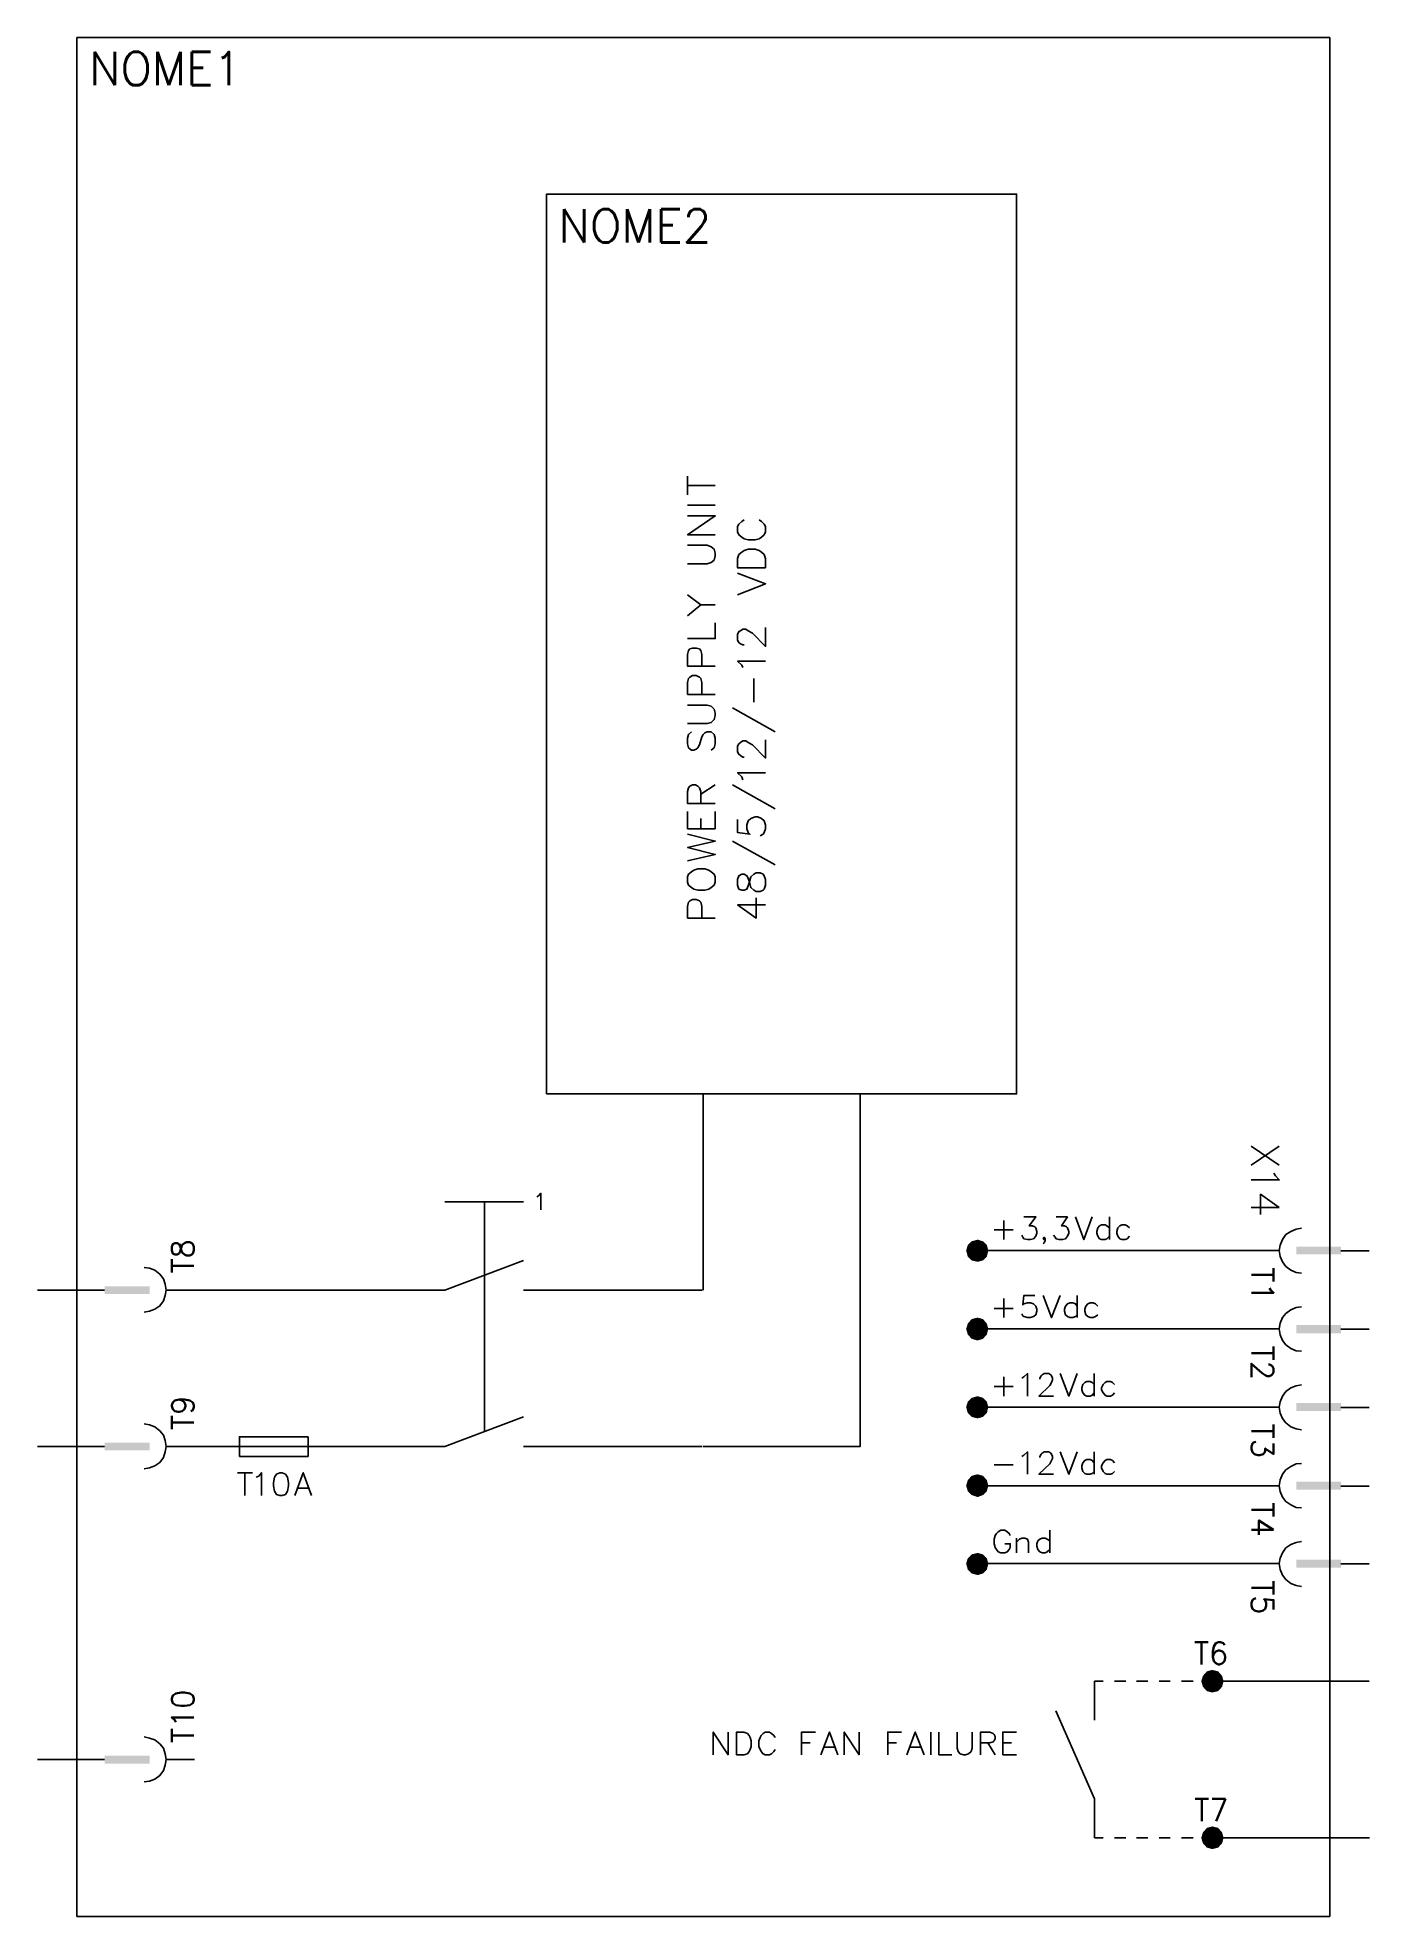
# Model space of a CAD drawing. Header units: millimetres. Extents: x 1146 to 1266, y 943 to 1112.
import ezdxf

# ---------------------------------------------------------------- set-up
doc = ezdxf.new("R2010")
doc.units = ezdxf.units.MM
doc.styles.add('ROMANS', font='romans.shx')

msp = doc.modelspace()

# ---------------------------------------------------------------- hatches: boundary and pattern name
for points in [[(1229.58, 1003.4), (1229.43, 1002.92), (1231.43, 1002.92), (1231.3, 1003.4)], [(1229.43, 1002.92), (1229.58, 1002.38), (1231.3, 1002.38), (1231.43, 1002.92)], [(1229.93, 1003.75), (1229.58, 1003.4), (1231.3, 1003.4), (1230.95, 1003.75)], [(1230.47, 1003.9), (1229.93, 1003.75), (1230.95, 1003.75), (1230.95, 1003.75)], [(1263.19, 1003.27), (1263.19, 1002.57), (1259.15, 1002.57), (1259.15, 1003.27)], [(1229.58, 1002.38), (1229.93, 1002.03), (1230.95, 1002.03), (1231.3, 1002.38)], [(1229.93, 1002.03), (1230.95, 1002.03), (1230.47, 1001.9), (1230.47, 1001.9)], [(1151.86, 999.01), (1151.86, 999.71), (1155.92, 999.71), (1155.92, 999.01)], [(1229.58, 996.34), (1229.43, 995.86), (1231.43, 995.86), (1231.3, 996.34)], [(1229.93, 996.75), (1229.58, 996.34), (1231.3, 996.34), (1230.95, 996.75)], [(1230.47, 996.88), (1229.93, 996.75), (1230.95, 996.75), (1230.95, 996.75)], [(1263.19, 996.21), (1263.19, 995.48), (1259.15, 995.48), (1259.15, 996.21)], [(1229.43, 995.86), (1229.58, 995.36), (1231.3, 995.36), (1231.43, 995.86)], [(1229.58, 995.36), (1229.93, 994.97), (1230.95, 994.97), (1231.3, 995.36)], [(1229.93, 994.97), (1230.95, 994.97), (1230.47, 994.82), (1230.47, 994.82)], [(1229.93, 989.66), (1229.58, 989.31), (1231.3, 989.31), (1230.95, 989.66)], [(1230.47, 989.81), (1229.93, 989.66), (1230.95, 989.66), (1230.95, 989.66)], [(1229.58, 989.31), (1229.43, 988.83), (1231.43, 988.83), (1231.3, 989.31)], [(1229.43, 988.83), (1229.58, 988.29), (1231.3, 988.29), (1231.43, 988.83)], [(1229.58, 988.29), (1229.93, 987.94), (1230.95, 987.94), (1231.3, 988.29)], [(1229.93, 987.94), (1230.95, 987.94), (1230.47, 987.81), (1230.47, 987.81)], [(1263.19, 989.18), (1263.19, 988.48), (1259.15, 988.48), (1259.15, 989.18)], [(1151.86, 984.92), (1151.86, 985.62), (1155.92, 985.62), (1155.92, 984.92)], [(1229.93, 982.64), (1229.58, 982.25), (1231.3, 982.25), (1230.95, 982.64)], [(1230.47, 982.78), (1229.93, 982.64), (1230.95, 982.64), (1230.95, 982.64)], [(1229.58, 982.25), (1229.43, 981.75), (1231.43, 981.75), (1231.3, 982.25)], [(1229.43, 981.75), (1229.58, 981.26), (1231.3, 981.26), (1231.43, 981.75)], [(1229.58, 981.26), (1229.93, 980.91), (1230.95, 980.91), (1231.3, 981.26)], [(1263.19, 982.12), (1263.19, 981.39), (1259.15, 981.39), (1259.15, 982.12)], [(1229.93, 980.91), (1230.95, 980.91), (1230.47, 980.73), (1230.47, 980.73)], [(1229.58, 975.22), (1229.43, 974.74), (1231.43, 974.74), (1231.3, 975.22)], [(1229.43, 974.74), (1229.58, 974.2), (1231.3, 974.2), (1231.43, 974.74)], [(1229.93, 975.57), (1229.58, 975.22), (1231.3, 975.22), (1230.95, 975.57)], [(1229.58, 974.2), (1229.93, 973.85), (1230.95, 973.85), (1231.3, 974.2)], [(1230.47, 975.7), (1229.93, 975.57), (1230.95, 975.57), (1230.95, 975.57)], [(1263.19, 975.09), (1263.19, 974.37), (1259.15, 974.37), (1259.15, 975.09)], [(1229.93, 973.85), (1230.95, 973.85), (1230.47, 973.7), (1230.47, 973.7)], [(1250.75, 964.63), (1250.6, 964.15), (1252.61, 964.15), (1252.48, 964.63)], [(1250.6, 964.15), (1250.75, 963.65), (1252.48, 963.65), (1252.61, 964.15)], [(1251.11, 965.04), (1250.75, 964.63), (1252.48, 964.63), (1252.12, 965.04)], [(1251.59, 965.17), (1251.11, 965.04), (1252.12, 965.04), (1252.12, 965.04)], [(1250.75, 963.65), (1251.11, 963.26), (1252.12, 963.26), (1252.48, 963.65)], [(1251.11, 963.26), (1252.12, 963.26), (1251.59, 963.13), (1251.59, 963.13)], [(1151.86, 956.72), (1151.86, 957.44), (1155.92, 957.44), (1155.92, 956.72)], [(1250.75, 950.54), (1250.6, 950.06), (1252.61, 950.06), (1252.48, 950.54)], [(1251.11, 950.95), (1250.75, 950.54), (1252.48, 950.54), (1252.12, 950.95)], [(1251.59, 951.08), (1251.11, 950.95), (1252.12, 950.95), (1252.12, 950.95)], [(1250.6, 950.06), (1250.75, 949.56), (1252.48, 949.56), (1252.61, 950.06)], [(1250.75, 949.56), (1251.11, 949.17), (1252.12, 949.17), (1252.48, 949.56)], [(1251.11, 949.17), (1252.12, 949.17), (1251.59, 949.04), (1251.59, 949.04)]]:
    msp.add_hatch(color=7).paths.add_polyline_path(points)

# ---------------------------------------------------------------- linework, layer by layer
at = {"color": 7}
for points in [[(1149.37, 942.98), (1262.17, 942.98), (1262.17, 1112.1), (1149.37, 1112.1), (1149.37, 942.98)], [(1191.66, 1017.01), (1233.97, 1017.01), (1233.97, 1098.01), (1191.66, 1098.01), (1191.66, 1017.01)], [(1204.35, 1070.94), (1204.35, 1072.63)], [(1206.85, 1071.78), (1204.35, 1071.78)], [(1204.35, 1070.02), (1206.85, 1070.02)], [(1206.85, 1067.35), (1204.35, 1067.35), (1206.85, 1069.04), (1204.35, 1069.04)], [(1209.46, 1068.68), (1209.24, 1068.53), (1208.98, 1068.31), (1208.85, 1068.09), (1208.85, 1067.61), (1208.98, 1067.35), (1209.24, 1067.13), (1209.46, 1066.98), (1209.82, 1066.9), (1210.45, 1066.9), (1210.8, 1066.98), (1211.02, 1067.13), (1211.24, 1067.35), (1211.37, 1067.61), (1211.37, 1068.09), (1211.24, 1068.31), (1211.02, 1068.53), (1210.8, 1068.68)], [(1204.35, 1064.72), (1206.13, 1064.72), (1206.48, 1064.84), (1206.76, 1065.07), (1206.85, 1065.44), (1206.85, 1065.7), (1206.76, 1066.05), (1206.48, 1066.27), (1206.13, 1066.4), (1204.35, 1066.4)], [(1211.37, 1064.36), (1208.85, 1064.36), (1208.85, 1065.22), (1208.98, 1065.57), (1209.24, 1065.79), (1209.46, 1065.92), (1209.82, 1066.05), (1210.45, 1066.05), (1210.8, 1065.92), (1211.02, 1065.79), (1211.24, 1065.57), (1211.37, 1065.22), (1211.37, 1064.36)], [(1208.85, 1061.95), (1211.37, 1062.94), (1208.85, 1063.88)], [(1204.35, 1060.04), (1205.55, 1061.03), (1204.35, 1061.95)], [(1205.55, 1061.03), (1206.85, 1061.03)], [(1204.35, 1058), (1206.85, 1058), (1206.85, 1059.43)], [(1209.46, 1057.43), (1209.33, 1057.43), (1209.11, 1057.52), (1208.98, 1057.65), (1208.85, 1057.87), (1208.85, 1058.36), (1208.98, 1058.63), (1209.11, 1058.71), (1209.33, 1058.86), (1209.59, 1058.86), (1209.82, 1058.71), (1210.19, 1058.49), (1211.37, 1057.3), (1211.37, 1058.99)], [(1206.85, 1055.52), (1204.35, 1055.52), (1204.35, 1056.58), (1204.44, 1056.93), (1204.57, 1057.08), (1204.79, 1057.15), (1205.14, 1057.15), (1205.42, 1057.08), (1205.55, 1056.93), (1205.64, 1056.58), (1205.64, 1055.52)], [(1209.33, 1055.39), (1209.24, 1055.61), (1208.85, 1055.96), (1211.37, 1055.96)], [(1206.85, 1052.98), (1204.35, 1052.98), (1204.35, 1054.05), (1204.44, 1054.41), (1204.57, 1054.54), (1204.79, 1054.67), (1205.14, 1054.67), (1205.42, 1054.54), (1205.55, 1054.41), (1205.64, 1054.05), (1205.64, 1052.98)], [(1210.32, 1052.27), (1210.32, 1054.41)], [(1204.35, 1050.36), (1206.13, 1050.36), (1206.48, 1050.44), (1206.76, 1050.72), (1206.85, 1051.07), (1206.85, 1051.29), (1206.76, 1051.64), (1206.48, 1051.92), (1206.13, 1052), (1204.35, 1052)], [(1212.23, 1049.6), (1208.41, 1051.77)], [(1204.7, 1049.6), (1204.44, 1049.38), (1204.35, 1049.03), (1204.35, 1048.53), (1204.44, 1048.18), (1204.7, 1047.95), (1204.92, 1047.95), (1205.14, 1048.05), (1205.29, 1048.18), (1205.42, 1048.44), (1205.64, 1049.16), (1205.77, 1049.38), (1205.9, 1049.51), (1206.13, 1049.6), (1206.48, 1049.6), (1206.76, 1049.38), (1206.85, 1049.03), (1206.85, 1048.53), (1206.76, 1048.18), (1206.48, 1047.95)], [(1209.46, 1047.34), (1209.33, 1047.34), (1209.11, 1047.47), (1208.98, 1047.6), (1208.85, 1047.82), (1208.85, 1048.31), (1208.98, 1048.53), (1209.11, 1048.66), (1209.33, 1048.81), (1209.59, 1048.81), (1209.82, 1048.66), (1210.19, 1048.44), (1211.37, 1047.25), (1211.37, 1048.88)], [(1209.33, 1045.28), (1209.24, 1045.56), (1208.85, 1045.92), (1211.37, 1045.92)], [(1206.85, 1043.15), (1204.35, 1043.15), (1204.35, 1044.23), (1204.44, 1044.58), (1204.57, 1044.71), (1204.79, 1044.84), (1205.07, 1044.84), (1205.29, 1044.71), (1205.42, 1044.58), (1205.55, 1044.23), (1205.55, 1043.15)], [(1205.55, 1044.01), (1206.85, 1044.84)], [(1212.23, 1042.67), (1208.41, 1044.84)], [(1206.85, 1040.89), (1204.35, 1040.89), (1204.35, 1042.45)], [(1206.85, 1040.89), (1206.85, 1042.45)], [(1208.85, 1041.72), (1208.85, 1040.54), (1209.96, 1040.39), (1209.82, 1040.54), (1209.69, 1040.89), (1209.69, 1041.24), (1209.82, 1041.6), (1210.04, 1041.82), (1210.45, 1041.95), (1210.67, 1041.95), (1211.02, 1041.82), (1211.24, 1041.6), (1211.37, 1041.24), (1211.37, 1040.89), (1211.24, 1040.54), (1211.15, 1040.39), (1210.89, 1040.26)], [(1204.35, 1038), (1206.85, 1038.57), (1204.35, 1039.2), (1206.85, 1039.78), (1204.35, 1040.39)], [(1205.55, 1041.82), (1205.55, 1040.89)], [(1212.23, 1037.65), (1208.41, 1039.78)], [(1204.35, 1036.09), (1204.44, 1035.81), (1204.7, 1035.59), (1204.92, 1035.46), (1205.29, 1035.37), (1205.9, 1035.37), (1206.26, 1035.46), (1206.48, 1035.59), (1206.76, 1035.81), (1206.85, 1036.09), (1206.85, 1036.57), (1206.76, 1036.79), (1206.48, 1037.02), (1206.26, 1037.15), (1205.9, 1037.29), (1205.29, 1037.29), (1204.92, 1037.15), (1204.7, 1037.02), (1204.44, 1036.79), (1204.35, 1036.57), (1204.35, 1036.09)], [(1208.85, 1035.81), (1208.98, 1035.46), (1209.24, 1035.37), (1209.46, 1035.37), (1209.69, 1035.46), (1209.82, 1035.74), (1209.96, 1036.22), (1210.04, 1036.57), (1210.32, 1036.79), (1210.54, 1036.92), (1210.89, 1036.92), (1211.15, 1036.79), (1211.24, 1036.66), (1211.37, 1036.31), (1211.37, 1035.81), (1211.24, 1035.46), (1211.15, 1035.37), (1210.89, 1035.24), (1210.54, 1035.24), (1210.32, 1035.37), (1210.04, 1035.59), (1209.96, 1035.96), (1209.82, 1036.44), (1209.69, 1036.66), (1209.46, 1036.79), (1209.24, 1036.79), (1208.98, 1036.66), (1208.85, 1036.31), (1208.85, 1035.81)], [(1206.85, 1032.84), (1204.35, 1032.84), (1204.35, 1033.9), (1204.44, 1034.27), (1204.57, 1034.4), (1204.79, 1034.53), (1205.14, 1034.53), (1205.42, 1034.4), (1205.55, 1034.27), (1205.64, 1033.9), (1205.64, 1032.84)], [(1208.85, 1034.05), (1210.54, 1032.84), (1210.54, 1034.66)], [(1211.37, 1034.05), (1208.85, 1034.05)], [(1205.77, 1017.01), (1205.77, 999.36)], [(1205.77, 985.27), (1219.88, 985.27), (1219.88, 1017.01)], [(1257.63, 1010.61), (1255.11, 1012.3)], [(1255.11, 1010.61), (1257.63, 1012.3)], [(1257.15, 1009.89), (1257.28, 1009.63), (1257.63, 1009.28), (1255.11, 1009.28)], [(1190.77, 1007.76), (1190.92, 1007.85), (1191.15, 1008.07), (1191.15, 1006.57)], [(1189.59, 1007.31), (1182.51, 1007.31)], [(1186.07, 986.6), (1186.07, 1007.31)], [(1255.11, 1006.79), (1257.63, 1006.79)], [(1257.63, 1006.79), (1255.94, 1007.98), (1255.94, 1006.16)], [(1231.97, 1004.79), (1233.66, 1004.79)], [(1232.82, 1003.9), (1232.82, 1005.63)], [(1234.64, 1005.94), (1235.72, 1005.94), (1235.12, 1005.14), (1235.4, 1005.14), (1235.62, 1005.05), (1235.72, 1004.96), (1235.79, 1004.64), (1235.79, 1004.48), (1235.72, 1004.2), (1235.49, 1003.98), (1235.22, 1003.9), (1234.96, 1003.9), (1234.64, 1003.98), (1234.55, 1004.12), (1234.46, 1004.29)], [(1237.53, 1005.94), (1238.55, 1005.94), (1238.02, 1005.14), (1238.29, 1005.14), (1238.46, 1005.05), (1238.55, 1004.96), (1238.68, 1004.64), (1238.68, 1004.48), (1238.55, 1004.2), (1238.39, 1003.98), (1238.11, 1003.9), (1237.79, 1003.9), (1237.53, 1003.98), (1237.44, 1004.12), (1237.31, 1004.29)], [(1239.28, 1005.94), (1240.02, 1003.9), (1240.78, 1005.94)], [(1242.34, 1004.96), (1242.11, 1005.14), (1241.95, 1005.24), (1241.63, 1005.24), (1241.45, 1005.14), (1241.28, 1004.96), (1241.19, 1004.64), (1241.19, 1004.48), (1241.28, 1004.2), (1241.45, 1003.98), (1241.63, 1003.9), (1241.95, 1003.9), (1242.11, 1003.98), (1242.34, 1004.2)], [(1242.34, 1005.94), (1242.34, 1003.9)], [(1244.15, 1004.96), (1243.93, 1005.14), (1243.76, 1005.24), (1243.45, 1005.24), (1243.28, 1005.14), (1243.1, 1004.96), (1243, 1004.64), (1243, 1004.48), (1243.1, 1004.2), (1243.28, 1003.98), (1243.45, 1003.9), (1243.76, 1003.9), (1243.93, 1003.98), (1244.15, 1004.2)], [(1259.63, 1004.92), (1259.15, 1004.83), (1258.67, 1004.64), (1258.22, 1004.35), (1257.91, 1003.9), (1257.72, 1003.4), (1257.63, 1002.92), (1257.72, 1002.38), (1257.91, 1001.9), (1258.22, 1001.49), (1258.67, 1001.14), (1259.15, 1000.95), (1259.63, 1000.88)], [(1230.47, 1002.92), (1230.47, 1002.92)], [(1255.11, 1002.92), (1230.47, 1002.92)], [(1236.55, 1003.98), (1236.46, 1003.9), (1236.38, 1003.98), (1236.46, 1004.12), (1236.55, 1003.98), (1236.55, 1003.81), (1236.46, 1003.62), (1236.38, 1003.53)], [(1257.63, 1002.92), (1255.11, 1002.92)], [(1255.11, 1002.92), (1255.11, 1002.92)], [(1155.42, 997.36), (1155.92, 997.45), (1156.4, 997.64), (1156.85, 997.93), (1157.16, 998.38), (1157.33, 998.88), (1157.42, 999.36), (1157.33, 999.9), (1157.16, 1000.38), (1156.85, 1000.79), (1156.4, 1001.14), (1155.92, 1001.33), (1155.42, 1001.4)], [(1189.59, 1002.03), (1182.51, 999.36)], [(1265.72, 1002.89), (1263.18, 1002.89)], [(1263.18, 1002.89), (1263.18, 1002.89)], [(1149.37, 999.36), (1145.83, 999.36)], [(1151.86, 999.36), (1149.37, 999.36)], [(1149.37, 999.36), (1149.37, 999.36)], [(1157.42, 999.36), (1159.96, 999.36)], [(1175.48, 999.36), (1159.96, 999.36)], [(1159.96, 999.36), (1159.96, 999.36)], [(1173.66, 999.36), (1182.51, 999.36)], [(1197.5, 999.36), (1189.59, 999.36)], [(1197.5, 999.36), (1205.68, 999.36)], [(1232.82, 996.88), (1232.82, 998.6)], [(1235.62, 998.88), (1234.64, 998.88), (1234.55, 998.02), (1234.64, 998.12), (1234.96, 998.21), (1235.22, 998.21), (1235.49, 998.12), (1235.72, 997.9), (1235.79, 997.64), (1235.79, 997.45), (1235.72, 997.14), (1235.49, 996.97), (1235.22, 996.88), (1234.96, 996.88), (1234.64, 996.97), (1234.55, 997.04), (1234.46, 997.23)], [(1236.38, 998.88), (1237.13, 996.88), (1237.89, 998.88)], [(1239.44, 997.9), (1239.28, 998.12), (1239.05, 998.21), (1238.78, 998.21), (1238.55, 998.12), (1238.39, 997.9), (1238.29, 997.64), (1238.29, 997.45), (1238.39, 997.14), (1238.55, 996.97), (1238.78, 996.88), (1239.05, 996.88), (1239.28, 996.97), (1239.44, 997.14)], [(1239.44, 998.88), (1239.44, 996.88)], [(1241.28, 997.9), (1241.09, 998.12), (1240.87, 998.21), (1240.61, 998.21), (1240.39, 998.12), (1240.2, 997.9), (1240.11, 997.64), (1240.11, 997.45), (1240.2, 997.14), (1240.39, 996.97), (1240.61, 996.88), (1240.87, 996.88), (1241.09, 996.97), (1241.28, 997.14)], [(1259.63, 997.86), (1259.15, 997.8), (1258.67, 997.58), (1258.22, 997.26), (1257.91, 996.88), (1257.72, 996.37), (1257.63, 995.86), (1257.72, 995.32), (1257.91, 994.82), (1258.22, 994.43), (1258.67, 994.11), (1259.15, 993.89), (1259.63, 993.85)], [(1231.97, 997.71), (1233.66, 997.71)], [(1230.47, 995.86), (1230.47, 995.86)], [(1230.47, 995.86), (1255.11, 995.86)], [(1257.63, 995.86), (1255.11, 995.86)], [(1255.11, 995.86), (1255.11, 995.86)], [(1265.72, 995.83), (1263.18, 995.83)], [(1232.82, 989.81), (1232.82, 991.54)], [(1234.46, 991.44), (1234.64, 991.54), (1234.96, 991.85), (1234.96, 989.81)], [(1236.07, 991.35), (1236.07, 991.44), (1236.2, 991.63), (1236.29, 991.72), (1236.46, 991.85), (1236.87, 991.85), (1237.05, 991.72), (1237.13, 991.63), (1237.22, 991.44), (1237.22, 991.28), (1237.13, 991.05), (1236.96, 990.78), (1235.98, 989.81), (1237.31, 989.81)], [(1237.89, 991.85), (1238.68, 989.81), (1239.44, 991.85)], [(1240.96, 990.87), (1240.78, 991.05), (1240.61, 991.13), (1240.3, 991.13), (1240.11, 991.05), (1239.94, 990.87), (1239.85, 990.55), (1239.85, 990.39), (1239.94, 990.11), (1240.11, 989.89), (1240.3, 989.81), (1240.61, 989.81), (1240.78, 989.89), (1240.96, 990.11)], [(1240.96, 991.85), (1240.96, 989.81)], [(1242.78, 990.87), (1242.61, 991.05), (1242.43, 991.13), (1242.11, 991.13), (1241.95, 991.05), (1241.76, 990.87), (1241.63, 990.55), (1241.63, 990.39), (1241.76, 990.11), (1241.95, 989.89), (1242.11, 989.81), (1242.43, 989.81), (1242.61, 989.89), (1242.78, 990.11)], [(1231.97, 990.68), (1233.66, 990.68)], [(1259.63, 990.83), (1259.15, 990.74), (1258.67, 990.55), (1258.22, 990.24), (1257.91, 989.81), (1257.72, 989.31), (1257.63, 988.83), (1257.72, 988.29), (1257.91, 987.81), (1258.22, 987.4), (1258.67, 987.05), (1259.15, 986.86), (1259.63, 986.77)], [(1189.59, 987.94), (1182.51, 985.27)], [(1230.47, 988.83), (1230.47, 988.83)], [(1255.11, 988.83), (1230.47, 988.83)], [(1257.63, 988.83), (1255.11, 988.83)], [(1255.11, 988.83), (1255.11, 988.83)], [(1263.18, 988.8), (1263.18, 988.8)], [(1265.72, 988.8), (1263.18, 988.8)], [(1155.42, 983.27), (1155.92, 983.36), (1156.4, 983.53), (1156.85, 983.84), (1157.16, 984.29), (1157.33, 984.79), (1157.42, 985.27), (1157.33, 985.81), (1157.16, 986.29), (1156.85, 986.7), (1156.4, 987.05), (1155.92, 987.22), (1155.42, 987.31)], [(1164, 984.38), (1164, 986.16), (1170.19, 986.16)], [(1170.19, 984.38), (1170.19, 986.16)], [(1149.37, 985.27), (1145.83, 985.27)], [(1151.86, 985.27), (1149.37, 985.27)], [(1149.37, 985.27), (1149.37, 985.27)], [(1157.42, 985.27), (1159.96, 985.27)], [(1159.96, 985.27), (1176.37, 985.27)], [(1159.96, 985.27), (1159.96, 985.27)], [(1170.19, 984.38), (1164, 984.38)], [(1182.51, 985.27), (1176.37, 985.27)], [(1189.59, 985.27), (1197.5, 985.27)], [(1205.68, 985.27), (1197.5, 985.27)], [(1234.46, 984.38), (1234.64, 984.51), (1234.96, 984.79), (1234.96, 982.78)], [(1236.07, 984.29), (1236.07, 984.38), (1236.2, 984.6), (1236.29, 984.69), (1236.46, 984.79), (1236.87, 984.79), (1237.05, 984.69), (1237.13, 984.6), (1237.22, 984.38), (1237.22, 984.19), (1237.13, 984.03), (1236.96, 983.71), (1235.98, 982.78), (1237.31, 982.78)], [(1237.89, 984.79), (1238.68, 982.78), (1239.44, 984.79)], [(1240.96, 984.79), (1240.96, 982.78)], [(1163.84, 982.91), (1165.17, 982.91)], [(1164.5, 982.91), (1164.5, 980.88)], [(1165.52, 982.51), (1165.74, 982.6), (1166, 982.91), (1166, 980.88)], [(1167.65, 982.91), (1167.34, 982.78), (1167.17, 982.51), (1167.08, 982.02), (1167.08, 981.75), (1167.17, 981.26), (1167.34, 980.95), (1167.65, 980.88), (1167.84, 980.88), (1168.14, 980.95), (1168.32, 981.26), (1168.41, 981.75), (1168.41, 982.02), (1168.32, 982.51), (1168.14, 982.78), (1167.84, 982.91), (1167.65, 982.91)], [(1168.99, 980.88), (1169.75, 982.91), (1170.49, 980.88)], [(1231.97, 983.62), (1233.66, 983.62)], [(1240.96, 983.8), (1240.78, 984.03), (1240.61, 984.12), (1240.3, 984.12), (1240.11, 984.03), (1239.94, 983.8), (1239.85, 983.53), (1239.85, 983.36), (1239.94, 983.04), (1240.11, 982.86), (1240.3, 982.78), (1240.61, 982.78), (1240.78, 982.86), (1240.96, 983.04)], [(1242.78, 983.8), (1242.61, 984.03), (1242.43, 984.12), (1242.11, 984.12), (1241.95, 984.03), (1241.76, 983.8), (1241.63, 983.53), (1241.63, 983.36), (1241.76, 983.04), (1241.95, 982.86), (1242.11, 982.78), (1242.43, 982.78), (1242.61, 982.86), (1242.78, 983.04)], [(1259.63, 983.75), (1259.15, 983.71), (1258.67, 983.49), (1258.22, 983.17), (1257.91, 982.78), (1257.72, 982.28), (1257.63, 981.75), (1257.72, 981.23), (1257.91, 980.73), (1258.22, 980.34), (1258.67, 980.02), (1259.15, 979.8), (1259.63, 979.76)], [(1170.23, 981.52), (1169.25, 981.52)], [(1230.47, 981.75), (1230.47, 981.75)], [(1230.47, 981.75), (1255.11, 981.75)], [(1257.63, 981.75), (1255.11, 981.75)], [(1255.11, 981.75), (1255.11, 981.75)], [(1265.72, 981.72), (1263.18, 981.72)], [(1233.4, 977.26), (1233.31, 977.45), (1233.14, 977.61), (1232.92, 977.76), (1232.55, 977.76), (1232.32, 977.61), (1232.16, 977.45), (1232.06, 977.26), (1231.97, 976.94), (1231.97, 976.52), (1232.06, 976.2), (1232.16, 976.02), (1232.32, 975.79), (1232.55, 975.7), (1232.92, 975.7), (1233.14, 975.79), (1233.31, 976.02), (1233.4, 976.2), (1233.4, 976.52), (1232.92, 976.52)], [(1236.96, 975.7), (1236.96, 977.76)], [(1233.97, 977.04), (1233.97, 975.7)], [(1233.97, 976.68), (1234.23, 976.94), (1234.46, 977.04), (1234.73, 977.04), (1234.96, 976.94), (1235.05, 976.68), (1235.05, 975.7)], [(1236.96, 976.78), (1236.74, 976.94), (1236.55, 977.04), (1236.29, 977.04), (1236.07, 976.94), (1235.88, 976.78), (1235.79, 976.52), (1235.79, 976.3), (1235.88, 976.02), (1236.07, 975.79), (1236.29, 975.7), (1236.55, 975.7), (1236.74, 975.79), (1236.96, 976.02)], [(1259.63, 976.72), (1259.15, 976.65), (1258.67, 976.46), (1258.22, 976.15), (1257.91, 975.7), (1257.72, 975.22), (1257.63, 974.74), (1257.72, 974.2), (1257.91, 973.7), (1258.22, 973.31), (1258.67, 972.96), (1259.15, 972.77), (1259.63, 972.68)], [(1230.47, 974.74), (1230.47, 974.74)], [(1255.11, 974.74), (1230.47, 974.74)], [(1257.63, 974.74), (1255.11, 974.74)], [(1255.11, 974.74), (1255.11, 974.74)], [(1265.72, 974.71), (1263.18, 974.71)], [(1241, 960.63), (1241, 964.15)], [(1241, 964.15), (1241, 964.15)], [(1241, 964.15), (1241.76, 964.15)], [(1242.78, 964.15), (1243.8, 964.15)], [(1244.78, 964.15), (1245.8, 964.15)], [(1246.82, 964.15), (1247.8, 964.15)], [(1248.82, 964.15), (1249.86, 964.15)], [(1250.83, 964.15), (1251.59, 964.15)], [(1251.59, 964.15), (1251.59, 964.15)], [(1252.57, 964.15), (1265.72, 964.15)], [(1241, 950.06), (1241, 953.56), (1237.5, 961.48)], [(1155.42, 955.09), (1155.92, 955.16), (1156.4, 955.34), (1156.85, 955.66), (1157.16, 956.1), (1157.33, 956.59), (1157.42, 957.09), (1157.33, 957.61), (1157.16, 958.11), (1156.85, 958.5), (1156.4, 958.87), (1155.92, 959.03), (1155.42, 959.13)], [(1206.66, 957.53), (1206.66, 959.57), (1208, 957.53), (1208, 959.57)], [(1208.76, 957.53), (1208.76, 959.57), (1209.43, 959.57), (1209.74, 959.44), (1209.91, 959.26), (1210, 959.07), (1210.09, 958.77), (1210.09, 958.27), (1210, 958.01), (1209.91, 957.83), (1209.74, 957.61), (1209.43, 957.53), (1208.76, 957.53)], [(1212.23, 959.07), (1212.13, 959.26), (1211.91, 959.44), (1211.73, 959.57), (1211.34, 959.57), (1211.15, 959.44), (1210.98, 959.26), (1210.89, 959.07), (1210.76, 958.77), (1210.76, 958.27), (1210.98, 957.83), (1211.15, 957.61), (1211.34, 957.53), (1211.73, 957.53), (1211.91, 957.61), (1212.13, 957.83), (1212.23, 958.01)], [(1214.62, 957.53), (1214.62, 959.57), (1215.88, 959.57)], [(1216.36, 957.53), (1217.12, 959.57), (1217.88, 957.53)], [(1218.46, 957.53), (1218.46, 959.57), (1219.79, 957.53), (1219.79, 959.57)], [(1222.37, 957.53), (1222.37, 959.57), (1223.61, 959.57)], [(1224.09, 957.53), (1224.85, 959.57), (1225.65, 957.53)], [(1226.24, 957.53), (1226.24, 959.57)], [(1226.98, 959.57), (1226.98, 957.53), (1228.15, 957.53)], [(1228.63, 959.57), (1228.63, 958.11), (1228.73, 957.83), (1228.91, 957.61), (1229.21, 957.53), (1229.39, 957.53), (1229.65, 957.61), (1229.88, 957.83), (1229.97, 958.11), (1229.97, 959.57)], [(1230.73, 957.53), (1230.73, 959.57), (1231.58, 959.57), (1231.88, 959.44), (1231.97, 959.35), (1232.06, 959.16), (1232.06, 959), (1231.97, 958.77), (1231.88, 958.68), (1231.58, 958.59), (1230.73, 958.59)], [(1232.73, 957.53), (1232.73, 959.57), (1233.97, 959.57)], [(1215.38, 958.59), (1214.62, 958.59)], [(1217.6, 958.2), (1216.62, 958.2)], [(1223.16, 958.59), (1222.37, 958.59)], [(1225.35, 958.2), (1224.41, 958.2)], [(1231.4, 958.59), (1232.06, 957.53)], [(1233.53, 958.59), (1232.73, 958.59)], [(1232.73, 957.53), (1233.97, 957.53)], [(1149.37, 957.09), (1145.83, 957.09)], [(1151.86, 957.09), (1149.37, 957.09)], [(1149.37, 957.09), (1149.37, 957.09)], [(1157.42, 957.09), (1159.96, 957.09)], [(1159.96, 957.09), (1159.96, 957.09)], [(1241, 950.06), (1241, 950.06)], [(1241.76, 950.06), (1241, 950.06)], [(1242.78, 950.06), (1243.8, 950.06)], [(1244.78, 950.06), (1245.8, 950.06)], [(1246.82, 950.06), (1247.8, 950.06)], [(1248.82, 950.06), (1249.86, 950.06)], [(1251.59, 950.06), (1251.59, 950.06)], [(1252.6, 950.04), (1265.74, 950.04)]]:
    msp.add_lwpolyline(points, dxfattribs=at)

# ---------------------------------------------------------------- texts
at = {"color": 7, "lineweight": -3, "style": 'ROMANS'}
for tag, p, height in [('NOME1', (1150.46, 1107.81), 3), ('NOME2', (1192.73, 1093.66), 3), ('T6', (1249.94, 965.67), 2), ('T7', (1249.97, 951.56), 2)]:
    msp.add_attdef(tag, p, '', height=height, dxfattribs=at)
for tag, p, rotation in [('T8', (1159.91, 1000.85), 90), ('T1', (1255.12, 1001.43), 270), ('T2', (1255.12, 994.36), 270), ('T9', (1159.91, 986.76), 90), ('T3', (1255.12, 987.34), 270), ('T4', (1255.12, 980.25), 270), ('T5', (1255.12, 973.25), 270), ('T10', (1159.91, 958.58), 90)]:
    msp.add_attdef(tag, p, '', height=2, rotation=rotation, dxfattribs=at)

doc.saveas('drawing.dxf')
